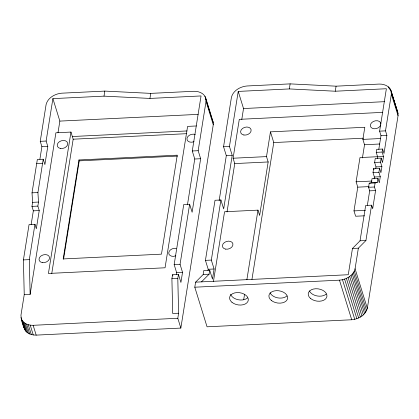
<?xml version="1.0" encoding="UTF-8"?>
<svg xmlns="http://www.w3.org/2000/svg" width="419" height="419" viewBox="0 0 419 419"><rect width="100%" height="100%" fill="white"/><g stroke="black" fill="none" stroke-linecap="round" stroke-linejoin="round"><path stroke-width="0.63" d="M31.137 224.636L33.337 210.846L31.954 206.389L32.598 202.346L32.022 192.84L37.338 159.508L43.236 159.225L44.891 164.573L47.792 146.393L46.132 141.046L52.899 98.627L104.006 96.14L149.939 98.428L201.047 95.941L192.274 150.981L194.756 159.011L187.455 204.797M39.894 159.22L41.895 146.681L40.234 141.329L46.095 104.577C47.813 97.711 55.057 93.741 61.703 93.186L104.808 91.091L150.746 93.379L193.85 91.284C198.417 91.133 203.728 92.976 205.577 97.512L213.25 122.411L213.276 124.684L180.846 328.077L36.181 335.121C32.473 335.184 28.502 334.142 25.936 331.314C22.998 326.626 21.306 320.786 20.95 315.271L24.234 294.677L23.417 259.911L29.058 224.563L34.955 224.28L36.333 228.737L39.234 210.558L37.851 206.101L38.496 202.058L37.92 192.551L43.236 159.225M24.234 294.677L30.131 294.389L29.314 259.628L34.955 224.28M30.131 294.389L55.895 132.802L70.968 132.069L73.178 139.202L51.762 273.492M58 132.734L59.854 121.101L52.899 98.627M70.968 132.069L48.421 273.46L165.055 267.783L187.597 126.391L196.391 125.962M78.966 159.964L63.185 258.937L161.472 254.155L177.253 155.182L78.966 159.964L79.243 160.859L63.562 259.188M104.006 96.14L104.808 91.091M149.939 98.428L150.746 93.379M178.442 274.414L177.797 278.452L178.614 313.218L172.717 313.506L171.9 278.74L172.544 274.702L178.442 274.414L180.924 282.443L182.537 272.34L180.055 264.316L189.634 204.226L183.737 204.509L174.157 264.604L176.64 272.628L176.336 274.524M189.634 204.226L192.117 212.25L200.654 158.722L198.171 150.699L206.043 101.319L205.577 97.512M180.846 328.077L177.808 318.267L178.614 313.218M219.111 200.806L226.312 155.664L223.552 146.744L231.424 97.365C233.142 90.504 240.38 86.529 247.032 85.979L290.137 83.879L336.075 86.173L379.179 84.072C383.741 83.926 389.057 85.764 390.901 90.3L398.024 113.418L398.05 115.691L367.327 308.374C365.609 315.24 358.365 319.21 351.719 319.76L207.054 326.804L194.793 287.204L195.6 282.155L203.178 274.503L203.823 270.464L209.72 270.176L212.48 279.096L214.093 268.993L211.328 260.079L220.913 199.983L215.015 200.272L205.436 260.361L208.196 269.281L207.992 270.543M201.497 281.867L209.076 274.215L209.72 270.176M220.913 199.983L223.673 208.903L232.21 155.376L229.444 146.456L238.222 91.415L289.33 88.928L335.268 91.222L386.376 88.734L379.609 131.152L380.991 135.609L378.792 149.4M213.449 281.4L224.558 211.757L257.973 210.134L259.628 215.481L268.165 161.954L266.51 156.606L270.454 131.859L364.808 127.271L362.875 139.391L364.53 144.738L362.43 157.905M227.035 211.951L234.75 163.583L233.09 158.23L239.291 119.347L382.798 112.365M241.773 119.53L243.523 108.542L238.222 91.415M243.68 299.768L244.502 294.609M246.87 279.777L257.973 210.134M251.939 279.463L273.764 142.565L270.454 131.859M289.33 88.928L290.137 83.879M335.268 91.222L336.075 86.173M364.504 215.811L355.637 216.241L353.982 210.888L357.768 187.157L356.108 181.804L359.973 157.565L377.708 156.706M367.374 205.273L369.673 190.855L368.568 187.288L369.212 183.25L371.396 182.658L372.041 178.62L377.938 178.332L377.294 182.37L375.11 182.962L374.466 187L375.571 190.566L372.669 208.746L371.569 205.179L365.672 205.467L360.036 240.815L352.458 248.467L348.268 274.723L195.6 282.155M194.793 287.204L339.463 280.164C346.11 279.614 353.353 275.639 355.071 268.773L358.355 248.179L365.928 240.527L371.569 205.179M374.099 178.834L374.387 177.017L373.01 172.56L373.654 168.517L379.551 168.228L380.929 172.691L381.898 166.631L380.515 162.169L381.159 158.131L375.262 158.419L374.617 162.457L376 166.919L375.712 168.737M377.32 158.633L377.608 156.816L376.231 152.359L376.712 149.326L382.61 149.044L383.993 153.501L386.889 135.321L385.506 130.864L391.367 94.107L390.901 90.3M377.938 178.332L379.321 182.789L380.284 176.729L378.907 172.272L379.551 168.228M381.159 158.131L382.542 162.593L383.505 156.533L382.128 152.071L382.61 149.044M243.523 108.542L384.422 101.681M59.854 121.101L198.145 114.371M72.346 136.526L187.026 130.948M73.178 139.202L186.549 133.687M40.234 141.329L46.132 141.046M41.895 146.681L47.792 146.393M379.609 131.152L385.506 130.864M380.991 135.609L386.889 135.321M273.764 142.565L363.566 138.191M362.875 139.391L380.609 138.527M223.552 146.744L229.444 146.456M192.274 150.981L198.171 150.699M364.53 144.738L379.729 144M79.243 160.859L177.525 156.072M36.694 163.551L42.591 163.263M226.312 155.664L232.21 155.376M194.756 159.011L200.654 158.722M233.09 158.23L266.51 156.606M376.231 152.359L382.128 152.071M234.75 163.583L268.165 161.954M377.608 156.816L383.505 156.533M374.617 162.457L380.515 162.169M376 166.919L381.898 166.631M373.01 172.56L378.907 172.272M32.022 192.84L37.92 192.551M374.387 177.017L380.284 176.729M356.108 181.804L371.946 181.034M371.396 182.658L377.294 182.37M369.212 183.25L375.11 182.962M32.598 202.346L38.496 202.058M357.768 187.157L369.165 186.602M368.568 187.288L374.466 187M31.954 206.389L37.851 206.101M369.673 190.855L375.571 190.566M33.337 210.846L39.234 210.558M353.982 210.888L365.384 210.333M360.036 240.815L365.928 240.527M23.417 259.911L29.314 259.628M352.458 248.467L358.355 248.179M205.436 260.361L211.328 260.079M174.157 264.604L180.055 264.316M208.196 269.281L214.093 268.993M176.64 272.628L182.537 272.34M203.178 274.503L209.076 274.215M171.9 278.74L177.797 278.452M21.416 319.079C23.265 323.615 28.576 325.458 33.143 325.312L177.808 318.267M397.584 111.883L391.231 92.122M212.182 119.614L213.25 122.411M391.341 91.834L398.024 113.418M390.278 89.038L390.848 90.886M389.419 87.88L389.995 89.729M391.367 94.107L398.05 115.691M388.35 86.848L388.732 88.079M373.654 168.517L373.999 169.632M355.071 268.773L367.327 308.374M354.312 271.088L366.567 310.683M353.374 272.685L365.63 312.286M352.327 274.031L364.588 313.632M351.085 275.293L363.346 314.889M349.666 276.446L361.927 316.046M348.095 277.478L360.356 317.073M346.398 278.363L358.654 317.958M344.601 279.085L356.857 318.686M342.485 279.719L354.741 319.315M339.463 280.164L351.719 319.76M204.949 96.25L211.993 119.001M206.043 101.319L213.276 124.684M172.544 274.702L172.927 275.938M33.143 325.312L36.181 335.121M30.215 325.154L33.253 334.964M28.267 324.72L31.305 334.53M26.675 324.159L29.712 333.969M25.234 323.426L28.272 333.236M23.972 322.536L27.005 332.346M22.898 321.504L25.936 331.314M22.045 320.346L25.082 330.156M20.976 317.55L24.454 328.889M23.998 326.223L24.014 327.359M380.724 125.009A5.395 3.897 -17.2 0 1 372.255 128.287A5.395 3.897 -17.2 0 1 373.334 121.473A5.395 3.897 -17.2 0 1 380.892 123.956M247.619 297.867A9.443 6.154 9.1 0 1 238.039 299.705A9.443 6.154 9.1 0 1 230.591 294.211M286.931 295.95A9.443 6.154 9.1 0 1 277.755 297.872A9.443 6.154 9.1 0 1 270.108 292.839M326.244 294.038A9.443 6.154 9.1 0 1 317.073 295.955A9.443 6.154 9.1 0 1 309.421 290.927M175.849 255.789A5.395 3.897 -17.2 0 1 168.742 252.903A5.395 3.897 -17.2 0 1 176.231 248.388M194.023 141.674A5.395 3.897 -17.2 0 1 186.984 138.411A5.395 3.897 -17.2 0 1 195.249 134.504M231.985 302.324A9.443 6.154 9.1 0 0 247.87 301.549A9.443 6.154 9.1 0 0 237.028 292.572A9.443 6.154 9.1 0 0 231.985 302.324M271.297 300.413A9.443 6.154 9.1 0 0 287.183 299.637A9.443 6.154 9.1 0 0 276.341 290.66A9.443 6.154 9.1 0 0 271.297 300.413M310.61 298.496A9.443 6.154 9.1 0 0 326.501 297.726A9.443 6.154 9.1 0 0 315.654 288.743A9.443 6.154 9.1 0 0 310.61 298.496M243.9 135.023A5.395 3.897 -17.2 0 0 251.107 129.759A5.395 3.897 -17.2 0 0 242.627 128.376A5.395 3.897 -17.2 0 0 243.9 135.023M225.7 249.143A5.395 3.897 -17.2 0 0 232.912 243.884A5.395 3.897 -17.2 0 0 224.427 242.501A5.395 3.897 -17.2 0 0 225.7 249.143M60.504 148.473A5.395 3.897 -17.2 0 0 67.71 143.214A5.395 3.897 -17.2 0 0 59.231 141.832A5.395 3.897 -17.2 0 0 60.504 148.473M42.309 262.598A5.395 3.897 -17.2 0 0 49.515 257.339A5.395 3.897 -17.2 0 0 41.036 255.951A5.395 3.897 -17.2 0 0 42.309 262.598"/></g></svg>
